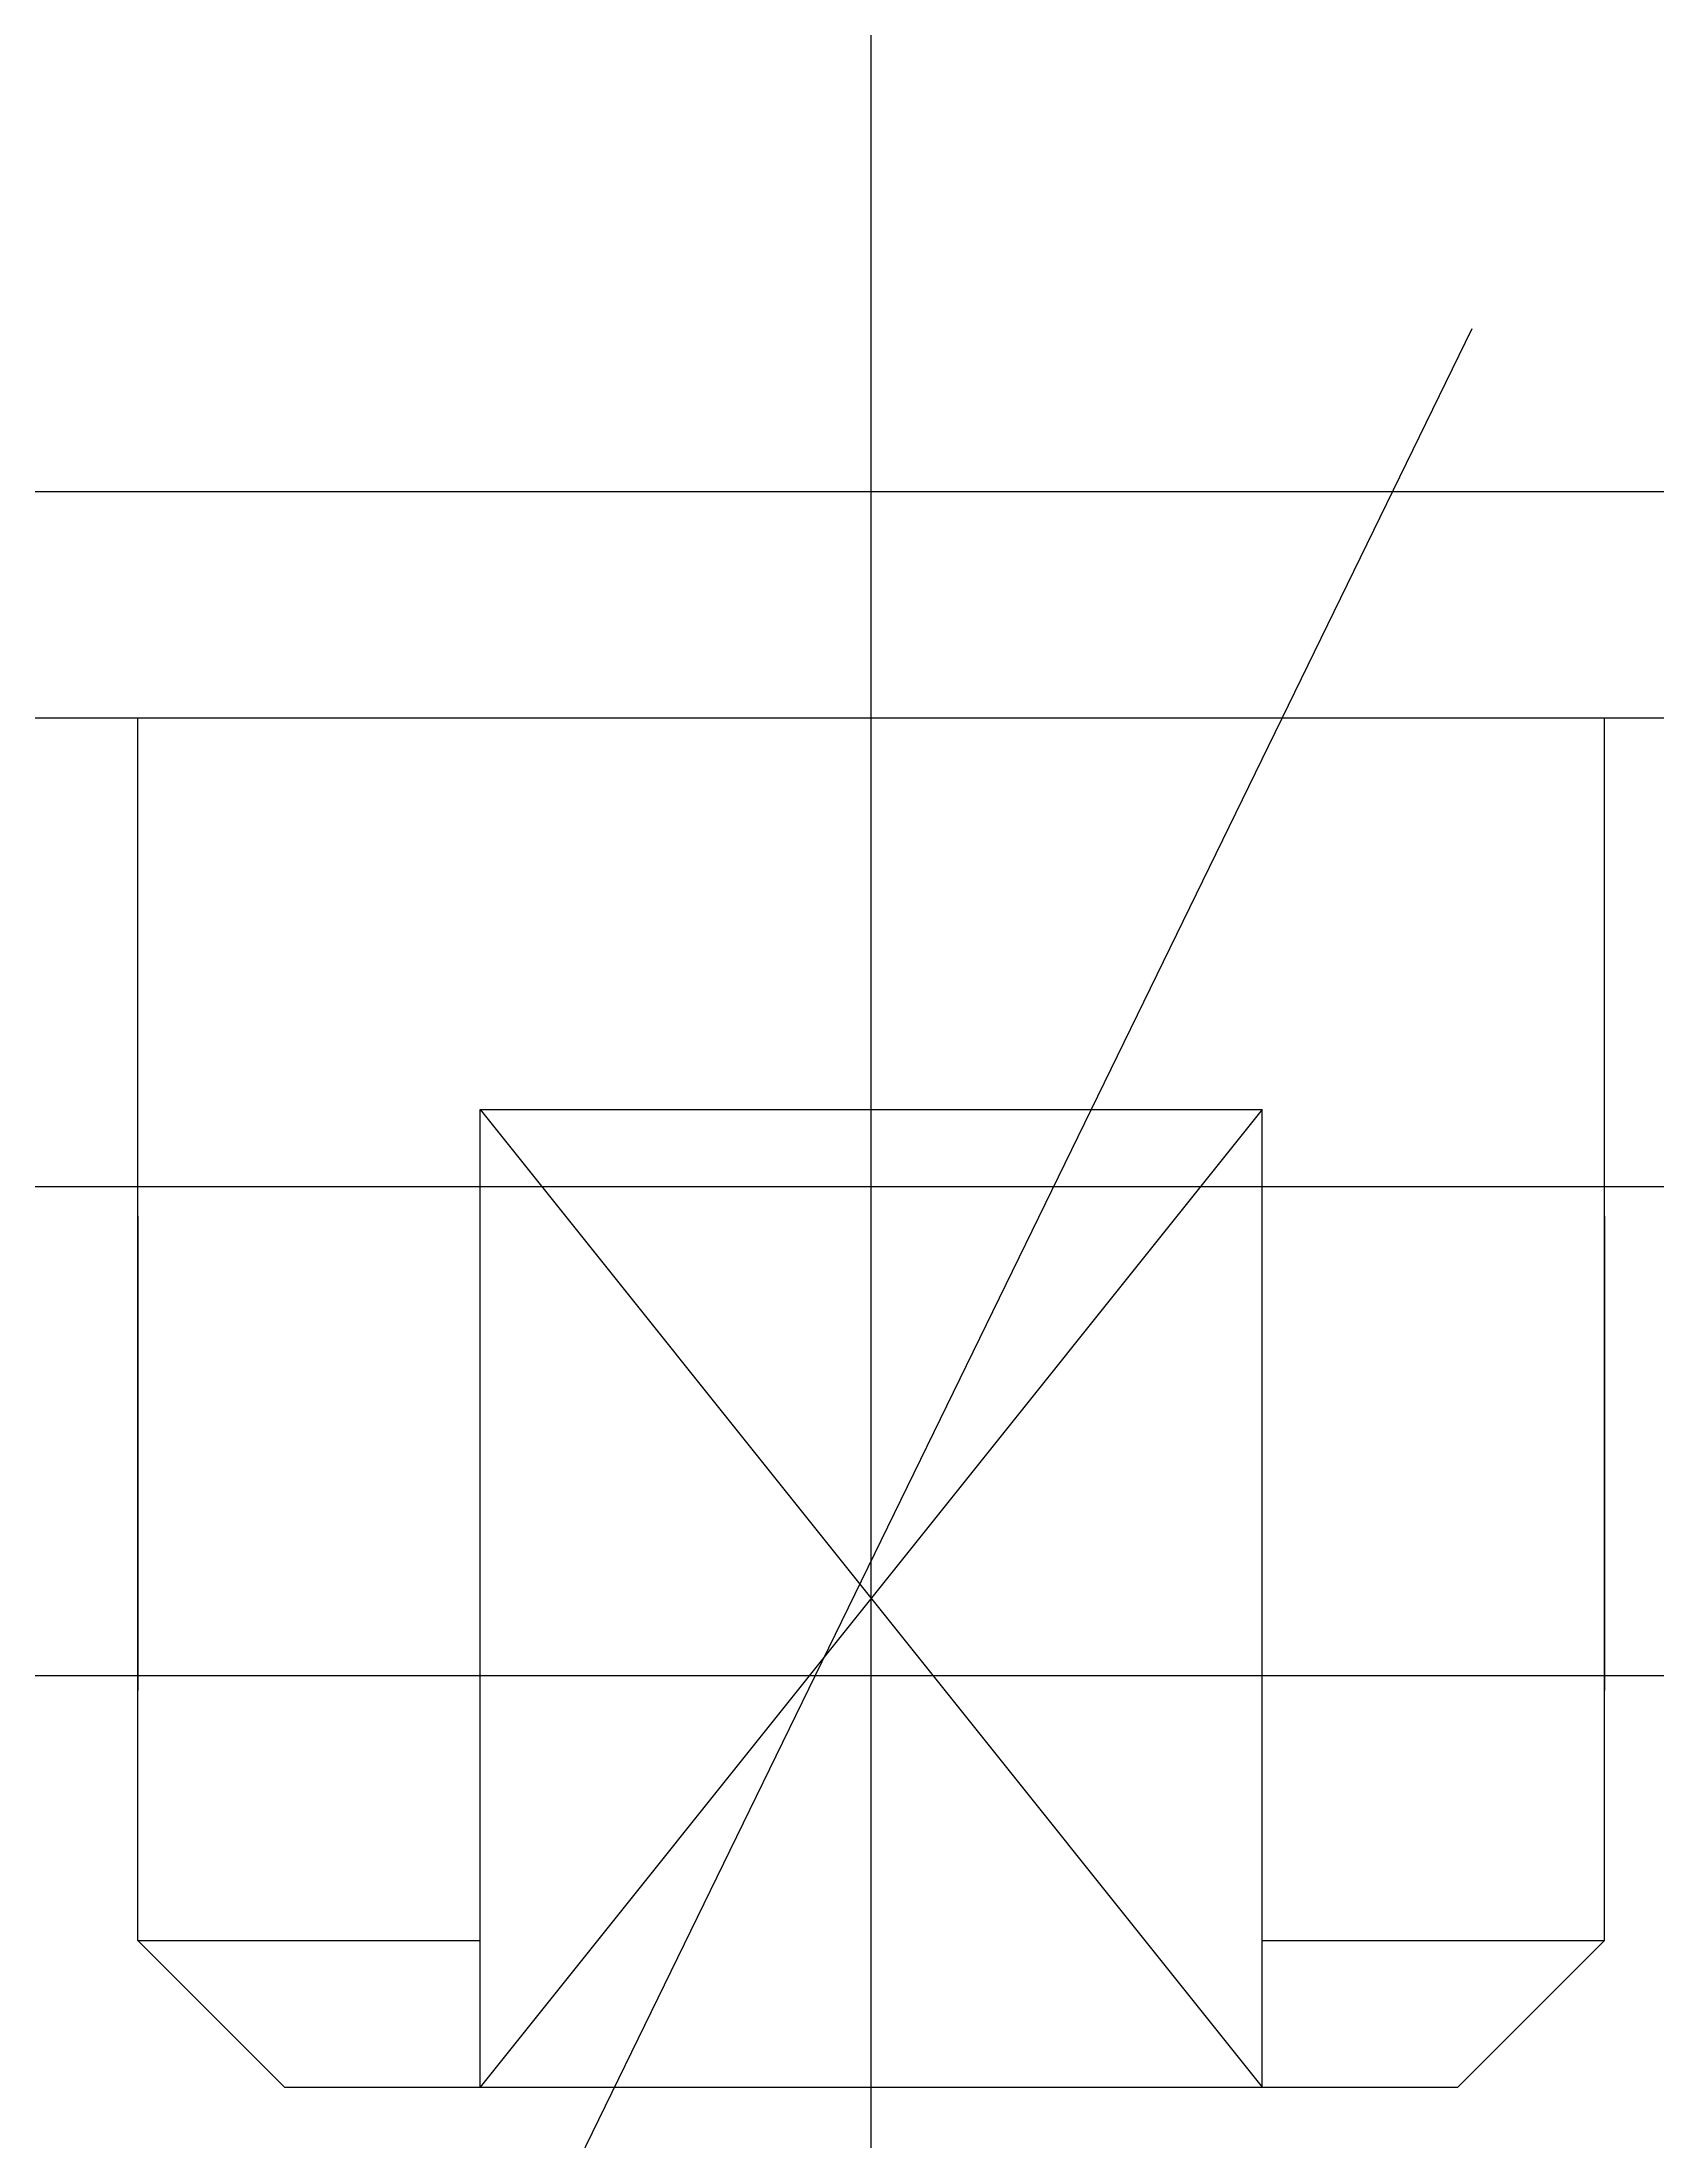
# Model space of a CAD drawing. Extents: x 0 to 68580, y 0 to 45720.
# Drawn here: x 18921.18 to 18954.21, y 12460.49 to 12503.44 of the extents above; entities that cross this region are included whole.
import ezdxf

# ---------------------------------------------------------------- set-up
doc = ezdxf.new("R2010")
doc.units = 0
doc.header["$LTSCALE"] = 40
for name, pattern in [('CENTER', [50.8, 31.75, -6.35, 6.35, -6.35]), ('CENTER2', [28.575, 19.05, -3.175, 3.175, -3.175]), ('CL', [1.0625, 0.75, -0.125, 0.0625, -0.125])]:
    doc.linetypes.add(name, pattern=pattern)
doc.layers.get('DEFPOINTS').update_dxf_attribs({"linetype": 'CONTINUOUS'})
for name, color, linetype in [('EMS_CL', 1, 'CENTER'), ('EMS_DIM', 3, 'CONTINUOUS'), ('EMS_GRAY', 252, 'CONTINUOUS'), ('EMS_GRAYCL', 252, 'CL'), ('EMS_OBJECT', 252, 'CONTINUOUS'), ('EMS_REV', 7, 'CONTINUOUS'), ('MIKES_CHECK', 75, 'CONTINUOUS')]:
    doc.layers.add(name, color=color, linetype=linetype)
doc.styles.add('EMS', font='Romans.shx', dxfattribs={"width": 0.85, "height": 240})
doc.dimstyles.get("Standard").update_dxf_attribs({"dimtxt": 0.125, "dimasz": 0.25, "dimexe": 0.18, "dimexo": 0.0625, "dimgap": 0.09, "dimtad": 0, "dimtih": 1, "dimtoh": 1, "dimzin": 12, "dimcen": 0.09, "dimclrd": 160, "dimclre": 160, "dimclrt": 200, "dimazin": 3, "dimtfac": 1, "dimtofl": 0, "dimtmove": 0, "dimatfit": 3})

# ---------------------------------------------------------------- blocks, each defined once
blk = doc.blocks.new('*U253')
at = {"layer": 'EMS_DIM', "color": 0, "style": 'EMS', "width": 0.85}
blk.add_text('1525', height=240, dxfattribs=at).set_placement((15705.37, 12175.532))
blk = doc.blocks.new('*D49')
at = {"layer": 'DEFPOINTS', "color": 0}
for p in [(20281.839, 13058.032), (16108.513, 11533.032), (17849.816, 11533.032)]:
    blk.add_point(p, dxfattribs=at)
at = {"layer": 'EMS_DIM', "color": 0}
for p, q in [((20094.339, 13058.032), (15996.013, 13058.032)), ((16108.513, 12818.032), (16108.513, 12528.032)), ((16108.513, 11773.032), (16108.513, 12063.032)), ((17662.316, 11533.032), (15996.013, 11533.032))]:
    blk.add_line(p, q, dxfattribs=at)
for points in [[(16068.513, 12818.032), (16148.513, 12818.032), (16108.513, 13058.032)], [(16068.513, 11773.032), (16148.513, 11773.032), (16108.513, 11533.032)]]:
    blk.add_solid(points, dxfattribs=at)
at = {"layer": 'EMS_REV'}
blk.add_blockref('*U253', (0, 0), dxfattribs=at)
blk = doc.blocks.new('A$C755374AA')
at = {"layer": 'EMS_GRAY'}
for p, q in [((-693.42, -178), (-693.42, 0)), ((-693.42, -178), (-693.42, 0)), ((-688.783, 0), (-688.783, -178)), ((-688.783, 0), (-688.783, -178)), ((-718.42, -74), (-721.42, -77)), ((-718.42, -74), (-693.42, -74)), ((-718.42, -74), (-718.42, -81)), ((-703.605, -74), (-713.305, -74)), ((-721.42, -77), (-721.42, -101)), ((-721.42, -81), (-701.42, -81)), ((-701.42, -97), (-721.42, -81)), ((-701.42, -81), (-721.42, -97)), ((-701.42, -81), (-701.42, -97)), ((-721.42, -97), (-701.42, -97)), ((-718.42, -97), (-718.42, -104)), ((-718.42, -104), (-721.42, -101)), ((-718.42, -104), (-693.42, -104)), ((-703.605, -104), (-713.305, -104))]:
    blk.add_line(p, q, dxfattribs=at)
at = {"layer": 'EMS_GRAYCL', "linetype": 'CENTER2'}
blk.add_line((-726.798, -89), (728.177, -89), dxfattribs=at)
blk = doc.blocks.new('A$C32A61231')
at = {"layer": 'EMS_DIM'}
blk.add_blockref('A$C755374AA', (0, 0), dxfattribs=at)
blk = doc.blocks.new('A$C44DE6196')
at = {"layer": 'EMS_CL', "color": 252}
blk.add_line((-60, 125), (-112.932, 125), dxfattribs=at)
at = {"layer": 'EMS_OBJECT', "color": 252}
for p, q in [((-90, 175), (-90, 12)), ((-80, 175), (-80, 12))]:
    blk.add_line(p, q, dxfattribs=at)
blk = doc.blocks.new('A$C053E33D6')
at = {"layer": 'EMS_GRAYCL', "linetype": 'CENTER2'}
blk.add_line((-71.681, -26.09), (553.479, 201.45), dxfattribs=at)
blk = doc.blocks.new('A$C1D5C2BFE')
at = {"layer": 'EMS_DIM', "rotation": 90}
blk.add_blockref('A$C32A61231', (0, 0), dxfattribs=at)
at = {"layer": 'EMS_DIM', "xscale": -1, "rotation": 90}
blk.add_blockref('A$C44DE6196', (214, -793), dxfattribs=at)
at = {"layer": 'EMS_REV', "xscale": -1, "rotation": 84.0000000000009}
blk.add_blockref('A$C053E33D6', (67.845, -754.018), dxfattribs=at)

msp = doc.modelspace()

# ---------------------------------------------------------------- block references
at = {"layer": 'MIKES_CHECK'}
msp.add_blockref('A$C1D5C2BFE', (18849.139, 13183.032), dxfattribs=at)

# ---------------------------------------------------------------- dimensions: what is measured, and where the dimension line sits
at = {"layer": 'EMS_DIM'}
dim = msp.add_linear_dim(base=(16108.513, 11533.032), p1=(20281.839, 13058.032), p2=(17849.816, 11533.032), angle=270, dimstyle='Standard', dxfattribs=at)
dim.commit()
dim.dimension.update_dxf_attribs({"geometry": '*D49', "text_midpoint": (16108.513, 12295.532)})

doc.saveas('drawing.dxf')
